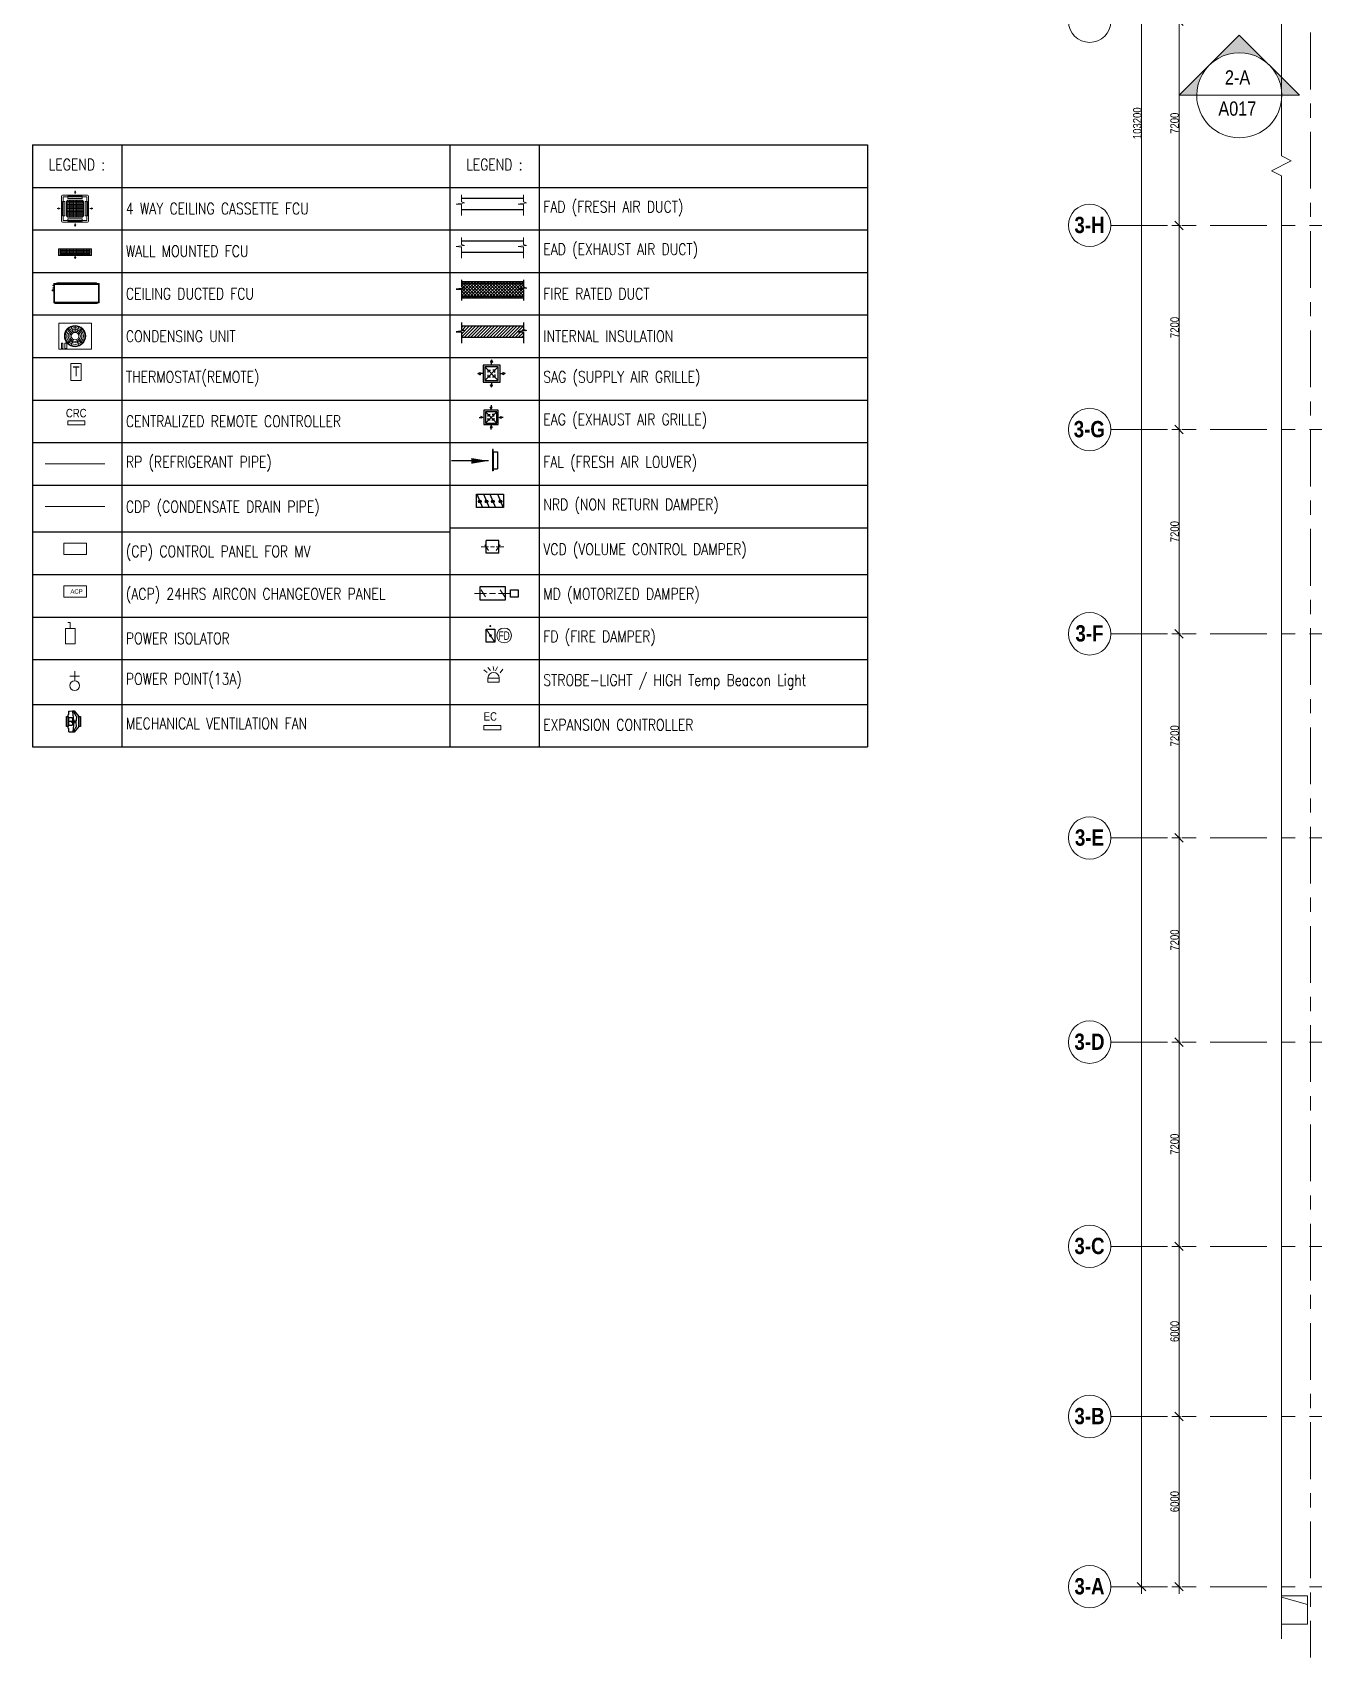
# Model space of a CAD drawing. Header units: millimetres. Extents: x 50620 to 404449, y -131543 to 97.
# Drawn here: x 274861 to 320024, y -121696 to -64398 of the extents above; entities that cross this region are included whole.
import ezdxf
from ezdxf.enums import TextEntityAlignment as Align

# ---------------------------------------------------------------- set-up
doc = ezdxf.new("R2010")
doc.units = ezdxf.units.MM
doc.linetypes.add('IDA - Grid Line', pattern=[3500, 2000, -500, 500, -500])
doc.layers.get('Defpoints').update_dxf_attribs({"color": 130})
for name, color, linetype, lineweight in [('A-_ANOT----_D', 8, 'Continuous', 9), ('A-_ANOTSYBL_E', 7, 'Continuous', 9), ('A-_DETA----_E-1', 8, 'Continuous', 9), ('A-_DETA----_ED-1', 8, 'Continuous', 9), ('A-_FLOR----_E', 8, 'Continuous', 9), ('AWP_WALL', 3, 'Continuous', 9), ('M-_ACMV TX', 6, 'Continuous', 25), ('M-_ACON----_E-N', 7, 'Continuous', 9), ('M-_ACON-MVEN-_N', 222, 'Continuous', 25), ('M-_ARCHI', 8, 'Continuous', 5), ('M-_FIREDAMP_E-', 10, 'Continuous', 18), ('M-_MEVSFRDT_E-N', 3, 'Continuous', 25), ('M-ACMV TEXT', 7, 'Continuous', 25), ('M-ACMV-FD', 1, 'Continuous', 25), ('M-ACMV_CDP', 190, 'DRAIN_PIPE', 13), ('M-ACMV_CP', 1, 'Continuous', 20), ('M-ACMV_EAD', 4, 'Continuous', 25), ('M-ACMV_FAD', 3, 'Continuous', 25), ('M-ACMV_FCU', 5, 'Continuous', 25), ('M-ACMV_POWR', 8, 'REFRIGERANT', 25), ('M-ACMV_PW', 8, 'REFRIGERANT', 25), ('M-ACMV_REFP', 134, '500-1-RP', 25), ('M-ACMV_SAG', 5, 'Continuous', 25), ('S-_ANOTGRID_E', 8, 'Continuous', 5)]:
    doc.layers.add(name, color=color, linetype=linetype, lineweight=lineweight)
doc.layers.add('M_NRD', color=7, linetype='Continuous')
doc.layers.add('S-_ANOTGRID_E-1', color=9, linetype='IDA - Grid Line', lineweight=5, true_color=0x808080)
doc.styles.add('Arial', font='arial.ttf', dxfattribs={"width": 0.8, "height": 300})
doc.styles.add('Arial Narrow_2', font='ARIALN.TTF', dxfattribs={"height": 90})
doc.styles.add('Arial Narrow_B', font='ARIALNB.TTF', dxfattribs={"height": 150})
doc.styles.add('Arial_5', font='arial.ttf', dxfattribs={"width": 0.8, "height": 180})
doc.styles.add('SIMPLEX', font='simplex.shx', dxfattribs={"width": 0.8})
doc.styles.get("Standard").update_dxf_attribs({"font": 'arial.ttf'})
doc.linetypes.add('500-1-RP', pattern='A,0.75,-0.5,0.75,-0.5,0.75,-0.5,0.75,-1.7,["RP",Standard,S=1,R=0,X=-1,Y=-0.5],-1.7', length=7.9)
doc.linetypes.add('DRAIN_PIPE', pattern='A,0.5,-0.2,["D",Standard,S=0.1,R=0,X=-0.1,Y=-0.05],-0.25', length=0.95)
doc.linetypes.add('REFRIGERANT', pattern='A,15,-5.08,["R",Standard,S=2.54,R=0,X=-2.54,Y=-1.27],-5.08', length=25.16)
doc.dimstyles.new('IDA_-_Arial_-_2_5mm_-_Black_-_Diagonal', dxfattribs={"dimscale": 304.8, "dimtxt": 300, "dimasz": 1, "dimexe": 0.82021, "dimexo": 0.410105, "dimgap": 0, "dimtad": 1, "dimdec": 0, "dimzin": 0, "dimdsep": 46, "dimtxsty": 'Arial', "dimblk1": 'OBLIQUE', "dimblk2": 'OBLIQUE', "dimsah": 1, "dimcen": 0.09, "dimdle": 0.82021, "dimadec": 6, "dimazin": 0, "dimtfac": 1, "dimtdec": 0, "dimtmove": 0, "dimatfit": 2, "dimfxl": 1, "dimtvp": 1, "dimtolj": 1, "dimtzin": 0, "dimarcsym": 2})
doc.dimstyles.get("Standard").update_dxf_attribs({"dimtxt": 200, "dimasz": 150, "dimexe": 0.18, "dimexo": 0.0625, "dimgap": 10, "dimtad": 1, "dimtih": 1, "dimtoh": 1, "dimdec": 0, "dimzin": 0, "dimdsep": 46, "dimtxsty": 'Standard', "dimcen": 0.09, "dimclrd": 256, "dimclre": 256, "dimclrt": 256, "dimadec": 0, "dimazin": 0, "dimtfac": 1, "dimtdec": 0, "dimtofl": 0, "dimtmove": 0, "dimatfit": 3, "dimfxl": 1, "dimtolj": 1, "dimtzin": 0, "dimarcsym": 1})

# ---------------------------------------------------------------- blocks, each defined once
blk = doc.blocks.new('M_Break Line - M_Break Line-5932153-BLK 2 2ND STOREY PLAN')
at = {"layer": 'A-_DETA----_ED-1'}
for p, q in [((-51935, 0), (-350, 0)), ((-350, 0), (-175, 350)), ((-175, 350), (175, -350)), ((175, -350), (350, 0)), ((350, 0), (64224, 0))]:
    blk.add_line(p, q, dxfattribs=at)
blk = doc.blocks.new('Grid - 3_0mm Dia-3628821-BLK 2 2ND STOREY PLAN')
at = {"layer": 'S-_ANOTGRID_E'}
blk.add_circle((0, 0), 3, dxfattribs=at)
blk = doc.blocks.new('_Oblique')
at = {"color": 0, "linetype": 'ByBlock', "lineweight": -2}
blk.add_line((-0.5, -0.5), (0.5, 0.5), dxfattribs=at)
blk = doc.blocks.new('*D455')
at = {"layer": 'A-_ANOT----_D', "color": 0, "lineweight": -2, "transparency": 16777216}
for p, q in [((-69654, -36000), (-69955, -36000)), ((-69705, -35750), (-69705, -43450)), ((-69654, -43200), (-69955, -43200))]:
    blk.add_line(p, q, dxfattribs=at)
at = {"layer": 'Defpoints', "color": 0, "transparency": 16777216}
for p in [(-69529, -36000), (-69705, -43200), (-69529, -43200)]:
    blk.add_point(p, dxfattribs=at)
at = {"layer": 'A-_ANOT----_D', "color": 0, "lineweight": -2, "transparency": 16777216, "xscale": 304.8, "yscale": 304.8, "zscale": 304.8}
for p, rotation in [((-69705, -36000), 90.00001134780761), ((-69705, -43200), 270.0000113478076)]:
    blk.add_blockref('_Oblique', p, dxfattribs=dict(at, rotation=rotation))
at = {"layer": 'A-_ANOT----_D', "color": 0, "lineweight": 5, "transparency": 16777216, "insert": (-69859, -39600), "char_height": 300, "width": 1900.66, "attachment_point": 5, "rotation": 90.00001, "style": 'Arial'}
blk.add_mtext('\\A1;7200', dxfattribs=at)
blk = doc.blocks.new('*D456')
at = {"layer": 'A-_ANOT----_D', "color": 0, "lineweight": -2, "transparency": 16777216}
for p, q in [((-69705, -42950), (-69705, -50650)), ((-69654, -43200), (-69955, -43200)), ((-69654, -50400), (-69955, -50400))]:
    blk.add_line(p, q, dxfattribs=at)
at = {"layer": 'Defpoints', "color": 0, "transparency": 16777216}
for p in [(-69529, -43200), (-69705, -50400), (-69529, -50400)]:
    blk.add_point(p, dxfattribs=at)
at = {"layer": 'A-_ANOT----_D', "color": 0, "lineweight": -2, "transparency": 16777216, "xscale": 304.8, "yscale": 304.8, "zscale": 304.8}
for p, rotation in [((-69705, -43200), 90.00001134780761), ((-69705, -50400), 270.0000113478076)]:
    blk.add_blockref('_Oblique', p, dxfattribs=dict(at, rotation=rotation))
at = {"layer": 'A-_ANOT----_D', "color": 0, "lineweight": 5, "transparency": 16777216, "insert": (-69859, -46800), "char_height": 300, "width": 1900.66, "attachment_point": 5, "rotation": 90.00001, "style": 'Arial'}
blk.add_mtext('\\A1;7200', dxfattribs=at)
blk = doc.blocks.new('*D457')
at = {"layer": 'A-_ANOT----_D', "color": 0, "lineweight": -2, "transparency": 16777216}
for p, q in [((-69654, -50400), (-69955, -50400)), ((-69705, -50150), (-69705, -57850)), ((-69654, -57600), (-69955, -57600))]:
    blk.add_line(p, q, dxfattribs=at)
at = {"layer": 'Defpoints', "color": 0, "transparency": 16777216}
for p in [(-69529, -50400), (-69705, -57600), (-69529, -57600)]:
    blk.add_point(p, dxfattribs=at)
at = {"layer": 'A-_ANOT----_D', "color": 0, "lineweight": -2, "transparency": 16777216, "xscale": 304.8, "yscale": 304.8, "zscale": 304.8}
for p, rotation in [((-69705, -50400), 90.00001134780761), ((-69705, -57600), 270.0000113478076)]:
    blk.add_blockref('_Oblique', p, dxfattribs=dict(at, rotation=rotation))
at = {"layer": 'A-_ANOT----_D', "color": 0, "lineweight": 5, "transparency": 16777216, "insert": (-69859, -54000), "char_height": 300, "width": 1900.66, "attachment_point": 5, "rotation": 90.00001, "style": 'Arial'}
blk.add_mtext('\\A1;7200', dxfattribs=at)
blk = doc.blocks.new('*D458')
at = {"layer": 'A-_ANOT----_D', "color": 0, "lineweight": -2, "transparency": 16777216}
for p, q in [((-69654, -57600), (-69955, -57600)), ((-69705, -57350), (-69705, -65050)), ((-69654, -64800), (-69955, -64800))]:
    blk.add_line(p, q, dxfattribs=at)
at = {"layer": 'Defpoints', "color": 0, "transparency": 16777216}
for p in [(-69529, -57600), (-69705, -64800), (-69529, -64800)]:
    blk.add_point(p, dxfattribs=at)
at = {"layer": 'A-_ANOT----_D', "color": 0, "lineweight": -2, "transparency": 16777216, "xscale": 304.8, "yscale": 304.8, "zscale": 304.8}
for p, rotation in [((-69705, -57600), 90.00001134780761), ((-69705, -64800), 270.0000113478076)]:
    blk.add_blockref('_Oblique', p, dxfattribs=dict(at, rotation=rotation))
at = {"layer": 'A-_ANOT----_D', "color": 0, "lineweight": 5, "transparency": 16777216, "insert": (-69859, -61200), "char_height": 300, "width": 1900.66, "attachment_point": 5, "rotation": 90.00001, "style": 'Arial'}
blk.add_mtext('\\A1;7200', dxfattribs=at)
blk = doc.blocks.new('*D459')
at = {"layer": 'A-_ANOT----_D', "color": 0, "lineweight": -2, "transparency": 16777216}
for p, q in [((-69705, -64550), (-69705, -72250)), ((-69654, -64800), (-69955, -64800)), ((-69654, -72000), (-69955, -72000))]:
    blk.add_line(p, q, dxfattribs=at)
at = {"layer": 'Defpoints', "color": 0, "transparency": 16777216}
for p in [(-69529, -64800), (-69705, -72000), (-69529, -72000)]:
    blk.add_point(p, dxfattribs=at)
at = {"layer": 'A-_ANOT----_D', "color": 0, "lineweight": -2, "transparency": 16777216, "xscale": 304.8, "yscale": 304.8, "zscale": 304.8}
for p, rotation in [((-69705, -64800), 90.00001134780761), ((-69705, -72000), 270.0000113478076)]:
    blk.add_blockref('_Oblique', p, dxfattribs=dict(at, rotation=rotation))
at = {"layer": 'A-_ANOT----_D', "color": 0, "lineweight": 5, "transparency": 16777216, "insert": (-69859, -68400), "char_height": 300, "width": 1900.66, "attachment_point": 5, "rotation": 90.00001, "style": 'Arial'}
blk.add_mtext('\\A1;7200', dxfattribs=at)
blk = doc.blocks.new('*D460')
at = {"layer": 'A-_ANOT----_D', "color": 0, "lineweight": -2, "transparency": 16777216}
for p, q in [((-69654, -72000), (-69955, -72000)), ((-69705, -71750), (-69705, -79450)), ((-69654, -79200), (-69955, -79200))]:
    blk.add_line(p, q, dxfattribs=at)
at = {"layer": 'Defpoints', "color": 0, "transparency": 16777216}
for p in [(-69529, -72000), (-69705, -79200), (-69529, -79200)]:
    blk.add_point(p, dxfattribs=at)
at = {"layer": 'A-_ANOT----_D', "color": 0, "lineweight": -2, "transparency": 16777216, "xscale": 304.8, "yscale": 304.8, "zscale": 304.8}
for p, rotation in [((-69705, -72000), 90.00001134780761), ((-69705, -79200), 270.0000113478076)]:
    blk.add_blockref('_Oblique', p, dxfattribs=dict(at, rotation=rotation))
at = {"layer": 'A-_ANOT----_D', "color": 0, "lineweight": 5, "transparency": 16777216, "insert": (-69859, -75600), "char_height": 300, "width": 1900.66, "attachment_point": 5, "rotation": 90.00001, "style": 'Arial'}
blk.add_mtext('\\A1;7200', dxfattribs=at)
blk = doc.blocks.new('*D461')
at = {"layer": 'A-_ANOT----_D', "color": 0, "lineweight": -2, "transparency": 16777216}
for p, q in [((-69705, -78950), (-69705, -85450)), ((-69654, -79200), (-69955, -79200)), ((-69654, -85200), (-69955, -85200))]:
    blk.add_line(p, q, dxfattribs=at)
at = {"layer": 'Defpoints', "color": 0, "transparency": 16777216}
for p in [(-69529, -79200), (-69705, -85200), (-69529, -85200)]:
    blk.add_point(p, dxfattribs=at)
at = {"layer": 'A-_ANOT----_D', "color": 0, "lineweight": -2, "transparency": 16777216, "xscale": 304.8, "yscale": 304.8, "zscale": 304.8}
for p, rotation in [((-69705, -79200), 90.00001134780761), ((-69705, -85200), 270.0000113478076)]:
    blk.add_blockref('_Oblique', p, dxfattribs=dict(at, rotation=rotation))
at = {"layer": 'A-_ANOT----_D', "color": 0, "lineweight": 5, "transparency": 16777216, "insert": (-69859, -82200), "char_height": 300, "width": 1900.66, "attachment_point": 5, "rotation": 90.00001, "style": 'Arial'}
blk.add_mtext('\\A1;6000', dxfattribs=at)
blk = doc.blocks.new('*D462')
at = {"layer": 'A-_ANOT----_D', "color": 0, "lineweight": -2, "transparency": 16777216}
for p, q in [((-69654, -85200), (-69955, -85200)), ((-69705, -84950), (-69705, -91450)), ((-69654, -91200), (-69955, -91200))]:
    blk.add_line(p, q, dxfattribs=at)
at = {"layer": 'Defpoints', "color": 0, "transparency": 16777216}
for p in [(-69529, -85200), (-69705, -91200), (-69529, -91200)]:
    blk.add_point(p, dxfattribs=at)
at = {"layer": 'A-_ANOT----_D', "color": 0, "lineweight": -2, "transparency": 16777216, "xscale": 304.8, "yscale": 304.8, "zscale": 304.8}
for p, rotation in [((-69705, -85200), 90.00001134780761), ((-69705, -91200), 270.0000113478076)]:
    blk.add_blockref('_Oblique', p, dxfattribs=dict(at, rotation=rotation))
at = {"layer": 'A-_ANOT----_D', "color": 0, "lineweight": 5, "transparency": 16777216, "insert": (-69859, -88200), "char_height": 300, "width": 1900.66, "attachment_point": 5, "rotation": 90.00001, "style": 'Arial'}
blk.add_mtext('\\A1;6000', dxfattribs=at)
blk = doc.blocks.new('*D463')
at = {"layer": 'A-_ANOT----_D', "color": 0, "lineweight": -2, "transparency": 16777216}
for p, q in [((-71022, 12250), (-71022, -91450)), ((-70970, 12000), (-71272, 12000)), ((-70970, -91200), (-71272, -91200))]:
    blk.add_line(p, q, dxfattribs=at)
at = {"layer": 'Defpoints', "color": 0, "transparency": 16777216}
for p in [(-70845, 12000), (-71022, -91200), (-70845, -91200)]:
    blk.add_point(p, dxfattribs=at)
at = {"layer": 'A-_ANOT----_D', "color": 0, "lineweight": -2, "transparency": 16777216, "xscale": 304.8, "yscale": 304.8, "zscale": 304.8}
for p, rotation in [((-71022, 12000), 90.00001134780761), ((-71022, -91200), 270.0000113478076)]:
    blk.add_blockref('_Oblique', p, dxfattribs=dict(at, rotation=rotation))
at = {"layer": 'A-_ANOT----_D', "color": 0, "lineweight": 5, "transparency": 16777216, "insert": (-71175, -39600), "char_height": 300, "width": 2850.99, "attachment_point": 5, "rotation": 90.00001, "style": 'Arial'}
blk.add_mtext('\\A1;103200', dxfattribs=at)
blk = doc.blocks.new('Section - Section Head - Filled - 12 Dia-1346910-BLK 2 2ND STOREY PLAN')
at = {"layer": 'A-_ANOTSYBL_E'}
h = blk.add_hatch(color=256, dxfattribs=at)
edge = h.paths.add_edge_path()
edge.add_line((-12, 0), (-14.5, 0))
edge.add_line((-14.5, 0), (-6, 8.5))
edge.add_line((-6, 8.5), (2.5, 0))
edge.add_line((2.5, 0), (0, 0))
edge.add_arc((-6, 0), 6, 0, 180)
for p, q in [((-6, 8.5), (-14.5, 0)), ((2.5, 0), (-6, 8.5)), ((-14.5, 0), (-12, 0)), ((0, 0), (2.5, 0))]:
    blk.add_line(p, q, dxfattribs=at)
for start, end in [(360, 180), (0, 180), (180, 0)]:
    blk.add_arc((-6, 0), 6, start, end, dxfattribs=at)
blk = doc.blocks.new('Thermostat')
at = {"color": 222, "lineweight": 0}
blk.add_lwpolyline([(817450, 27872), (817750, 27872), (817750, 27372), (817450, 27372)], close=True, dxfattribs=at)
at = {"color": 222, "lineweight": 0, "insert": (817504, 27788), "char_height": 291, "attachment_point": 1, "style": 'Arial Narrow_2'}
blk.add_mtext_dynamic_manual_height_columns('T', width=565.64, gutter_width=1.94, heights=[0], dxfattribs=at)
blk = doc.blocks.new('A$Ca8a76259')
at = {"layer": 'M-ACMV_FCU', "lineweight": 18}
for p, q in [((0, 625), (-25, 575)), ((-25, 575), (25, 575)), ((0, 625), (25, 575)), ((0, 525), (0, 575)), ((-625, 0), (-575, 25)), ((-625, 0), (-575, -25)), ((-575, -25), (-575, 25)), ((-525, 0), (-575, 0)), ((-475, 439), (-475, -439)), ((439, 475), (-439, 475)), ((-298.5, 250), (-250, 298.5)), ((-298.5, 250), (-298.5, -250)), ((298.5, 250), (-298.5, 250)), ((298.5, 200), (-298.5, 200)), ((298.5, 150), (-298.5, 150)), ((298.5, 100), (-298.5, 100)), ((298.5, 50), (-298.5, 50)), ((298.5, 0), (-298.5, 0)), ((-250, 298.5), (250, 298.5)), ((-250, 298.5), (-250, -298.5)), ((-200, 298.5), (-200, -298.5)), ((-150, 298.5), (-150, -298.5)), ((-100, 298.5), (-100, -298.5)), ((-50, 298.5), (-50, -298.5)), ((0, 298.5), (0, -298.5)), ((50, 298.5), (50, -298.5)), ((100, 298.5), (100, -298.5)), ((150, 298.5), (150, -298.5)), ((200, 298.5), (200, -298.5)), ((250, 298.5), (298.5, 250)), ((250, 298.5), (250, -298.5)), ((298.5, 250), (298.5, -250)), ((439, 475), (439, 475)), ((475, 439), (475, 439)), ((475, 439), (475, -439)), ((525, 0), (575, 0)), ((575, 25), (575, -25)), ((625, 0), (575, 25)), ((625, 0), (575, -25)), ((439, -475), (-439, -475)), ((298.5, -50), (-298.5, -50)), ((298.5, -100), (-298.5, -100)), ((298.5, -150), (-298.5, -150)), ((298.5, -200), (-298.5, -200)), ((-250, -298.5), (-298.5, -250)), ((298.5, -250), (-298.5, -250)), ((-250, -298.5), (250, -298.5)), ((0, -525), (0, -575)), ((250, -298.5), (298.5, -250)), ((25, -575), (-25, -575)), ((0, -625), (-25, -575)), ((0, -625), (25, -575))]:
    blk.add_line(p, q, dxfattribs=at)
for points in [[(-356, 250), (-356, -250), (-439, -250), (-439, 250)], [(420, 420), (420, -420), (-420, -420), (-420, 420)], [(-250, 356), (250, 356), (250, 439), (-250, 439)], [(356, 250), (356, -250), (439, -250), (439, 250)], [(-250, -356), (250, -356), (250, -439), (-250, -439)]]:
    blk.add_lwpolyline(points, close=True, dxfattribs=at)
for centre, start, end in [((-439, 439), 90, 180), ((439, 439), 0, 90), ((-439, -439), 180, 270), ((439, -439), 270, 0)]:
    blk.add_arc(centre, 36, start, end, dxfattribs=at)
blk = doc.blocks.new('A$Cf94528ef')
at = {"layer": 'M-ACMV_FCU', "lineweight": 0}
for p, q in [((180, -680), (180, 490)), ((335, 405), (185, 405)), ((335, 355), (185, 355)), ((335, 305), (185, 305)), ((335, 255), (185, 255)), ((335, 205), (185, 205)), ((335, 155), (185, 155)), ((335, 105), (185, 105)), ((335, 55), (185, 55)), ((335, 5), (185, 5)), ((235, 441), (235, -631)), ((285, 441), (285, -631)), ((417, -662), (417, 472)), ((335, -45), (185, -45)), ((335, -95), (185, -95)), ((335, -145), (185, -145)), ((335, -195), (185, -195)), ((335, -245), (185, -245)), ((335, -295), (185, -295)), ((335, -345), (185, -345)), ((335, -395), (185, -395)), ((335, -445), (185, -445)), ((335, -495), (185, -495)), ((335, -545), (185, -545)), ((425, -95), (475, -95)), ((475, -70), (475, -120)), ((525, -95), (475, -70)), ((525, -95), (475, -120)), ((335, -595), (185, -595))]:
    blk.add_line(p, q, dxfattribs=at)
blk.add_lwpolyline([(399, -680), (180, -680), (180, 490), (399, 490)], dxfattribs=at)
for points in [[(335, 441), (335, -631), (185, -631), (185, 441)], [(393, 441), (393, -631), (352, -631), (352, 441)]]:
    blk.add_lwpolyline(points, close=True, dxfattribs=at)
for centre, start, end in [((399, 472), 0, 90), ((399, -662), 270, 0)]:
    blk.add_arc(centre, 18, start, end, dxfattribs=at)
blk = doc.blocks.new('PUCY')
at = {"layer": 'M-_ACON-MVEN-_N', "linetype": 'ByBlock', "lineweight": 0, "ltscale": 100}
for p, q in [((1101653, 56603), (1101653, 55863)), ((1101653, 56603), (1102573, 56603)), ((1102037, 56309), (1101901, 56445)), ((1101998, 56510), (1102072, 56332)), ((1102154, 56332), (1102228, 56510)), ((1102189, 56309), (1102325, 56445)), ((1102573, 56603), (1102573, 55863)), ((1101901, 56021), (1102037, 56157)), ((1101998, 55956), (1102072, 56134)), ((1102113, 55933), (1102113, 56126)), ((1102154, 56134), (1102228, 55956)), ((1102325, 56021), (1102189, 56157)), ((1102390, 56118), (1102212, 56192)), ((1101653, 55863), (1102573, 55863))]:
    blk.add_line(p, q, dxfattribs=at)
at = {"layer": 'M-_ACON-MVEN-_N', "lineweight": 0}
for points in [[(1102348, 56428), (1102348, 56578), (1102398, 56578), (1102398, 56428)], [(1102454, 56428), (1102454, 56578), (1102492, 56578), (1102492, 56428)]]:
    blk.add_lwpolyline(points, close=True, dxfattribs=at)
at = {"layer": 'M-_ACON-MVEN-_N', "linetype": 'ByBlock', "lineweight": 0, "ltscale": 100}
for radius in [300, 279, 236, 193, 193, 150, 107]:
    blk.add_circle((1102113, 56233), radius, dxfattribs=at)
blk = doc.blocks.new('A$Ce886c8c0')
at = {"layer": 'M-ACMV_CP', "lineweight": 0}
blk.add_lwpolyline([(200, -200), (200, 200), (0, 200), (0, -200)], close=True, dxfattribs=at)
blk.add_solid([(0, -200), (200, -200), (200, 200), (0, -200)], dxfattribs=at)
blk = doc.blocks.new('A$C8dc4c4a2')
at = {"layer": 'M-ACMV_CP', "lineweight": 5}
blk.add_lwpolyline([(0, 57), (0, -38), (151, -38), (151, 57)], close=True, dxfattribs=at)
blk.add_lwpolyline([(151, 10), (208, 10), (208, 35)], dxfattribs=at)
blk = doc.blocks.new('SSO')
at = {"layer": 'M-ACMV_PW', "color": 1, "linetype": 'ByBlock', "lineweight": 5}
for points in [[(1064816, 20822), (1064727, 20823)], [(1064816, 20822), (1064727, 20823)], [(1064771, 20778), (1064772, 20867)], [(1064771, 20778), (1064772, 20867)], [(1064771, 20778), (1064772, 20867)], [(1064771, 20778), (1064772, 20867)], [(1064771, 20778), (1064772, 20867)], [(1064771, 20778), (1064772, 20867)]]:
    blk.add_lwpolyline(points, dxfattribs=at)
blk.add_circle((1064770, 20734), 44.6, dxfattribs=at)
blk.add_circle((1064770, 20734), 44.6, dxfattribs=at)
blk = doc.blocks.new('A$C3443c434')
at = {"layer": 'M-ACMV_FAD'}
for p, q in [((-50, 125), (-60, 125)), ((-60, 125), (-60, -125)), ((-50, 100), (-50, 125)), ((-50, 100), (0, 100)), ((-50, 100), (-50, -100)), ((0, 100), (0, -100)), ((-50, -125), (-60, -125)), ((-50, -100), (0, -100)), ((-50, -100), (-50, -125))]:
    blk.add_line(p, q, dxfattribs=at)
blk = doc.blocks.new('A$C49267d6b')
at = {"layer": 'M-_ACON----_E-N', "lineweight": 0}
for p, q in [((0, 127), (0, 76)), ((-25, 76), (13, 102)), ((-25, 25), (13, 0)), ((0, 64), (0, 38)), ((0, -25), (0, 25))]:
    blk.add_line(p, q, dxfattribs=at)
blk = doc.blocks.new('A$C870ae0b4')
at = {"layer": 'M-ACMV_FCU', "lineweight": 0}
for p, q in [((-750, -30), (-750, 0)), ((-750, 0), (750, 0)), ((-525, 0), (525, 0)), ((750, -30), (750, 0)), ((-813, -30), (787, -30)), ((-813, -30), (-813, -703)), ((-813, -55), (762, -55)), ((-788, -55), (-788, -678)), ((762, -678), (762, -55)), ((787, -703), (787, -30)), ((787, -487), (787, -455)), ((787, -455), (842, -455)), ((842, -487), (787, -487)), ((787, -539), (813, -539)), ((787, -559), (787, -539)), ((813, -559), (787, -559)), ((813, -539), (813, -559)), ((842, -455), (842, -487)), ((-813, -678), (787, -678)), ((-813, -703), (787, -703)), ((-725, -732), (-725, -703)), ((-725, -732), (675, -732)), ((675, -703), (675, -732)), ((787, -634), (813, -634)), ((787, -654), (787, -634)), ((813, -654), (787, -654)), ((813, -634), (813, -654))]:
    blk.add_line(p, q, dxfattribs=at)
blk = doc.blocks.new('A$Cf9bb631b')
at = {"layer": 'M-_ACON----_E-N', "lineweight": 0}
for p, q in [((-53, -35), (53, 35)), ((0, 125), (0, -63)), ((0, -109), (0, -203)), ((0, -437), (0, -250)), ((-53, -335), (53, -265))]:
    blk.add_line(p, q, dxfattribs=at)
blk = doc.blocks.new('EAG')
at = {"layer": 'M-ACMV_EAD'}
for p, q in [((-424, 0), (-357, 0)), ((-357, 34), (-357, -34)), ((-290, 0), (-357, 34)), ((-290, 0), (-357, -34)), ((-200, -200), (200, 200)), ((200, -200), (-200, 200)), ((-34, 357), (34, 357)), ((0, 290), (-34, 357)), ((0, 424), (0, 357)), ((0, 290), (34, 357)), ((290, 0), (357, 34)), ((290, 0), (357, -34)), ((357, 34), (357, -34)), ((424, 0), (357, 0)), ((0, -290), (-34, -357)), ((-34, -357), (34, -357)), ((0, -290), (34, -357)), ((0, -424), (0, -357))]:
    blk.add_line(p, q, dxfattribs=at)
for points in [[(-250, -250), (250, -250), (250, 250), (-250, 250)], [(-200, -200), (200, -200), (200, 200), (-200, 200)]]:
    blk.add_lwpolyline(points, close=True, dxfattribs=at)
for points in [[(-98, 34), (-98, 102), (-30, 102)], [(98, 34), (98, 102), (38, 102)], [(-30, -102), (-98, -102), (-98, -34)], [(98, -26), (98, -102), (30, -102)]]:
    blk.add_lwpolyline(points, dxfattribs=at)
blk = doc.blocks.new('K150 XL SILEO')
at = {"layer": 'M-ACMV_EAD'}
blk.add_line((0, -94), (0, -39), dxfattribs=at)
for points in [[(79, 0), (79, -29), (-80, -29), (-80, 0)], [(79, -195), (79, -221), (-80, -221), (-80, -195)], [(8, -94), (8, -149), (-8, -149), (-8, -94)]]:
    blk.add_lwpolyline(points, close=True, dxfattribs=at)
for points in [[(107, -32), (111, -36, 0.198912), (118, -39), (154, -39, -0.391987), (164, -48), (168, -99, -0.019122), (168, -100), (168, -120, -0.140489), (166, -125), (79, -195), (-80, -195), (-166, -125, -0.140489), (-168, -120), (-168, -100, -0.019122), (-168, -99), (-164, -48, -0.391987), (-154, -39), (-118, -39, 0.198912), (-111, -36), (-107, -32, -0.198912), (-100, -29), (100, -29, -0.198912)], [(-156, -103, 0.761347), (-159, -112), (-88, -151, -0.271829), (-85, -155), (-85, -156, 0.446494), (-81, -161), (-12, -153, 0.382654), (-8, -149), (-8, -123, 0.382336), (-12, -119)], [(63, -39), (63, -77, -0.414214), (46, -94), (-46, -94, -0.414214), (-63, -77), (-63, -39)], [(156, -103, -0.761347), (159, -112), (88, -151, 0.271829), (85, -155), (85, -156, -0.446494), (81, -161), (12, -153, -0.382654), (8, -149), (8, -123, -0.382336), (12, -119)]]:
    blk.add_lwpolyline(points, format="xyb", close=True, dxfattribs=at)
blk.add_lwpolyline([(-8, -73), (0, -94), (8, -73)], dxfattribs=at)
blk = doc.blocks.new('NRD')
at = {"layer": 'M_NRD', "linetype": 'ByBlock'}
h = blk.add_hatch(color=3, dxfattribs=at)
h.dxf.hatch_style = 1
edge = h.paths.add_edge_path()
edge.add_arc((41, -16.6), 7.5, 0, 360)
h = blk.add_hatch(color=3, dxfattribs=at)
h.dxf.hatch_style = 1
edge = h.paths.add_edge_path()
edge.add_arc((41, -59.7), 7.5, 0, 360)
h = blk.add_hatch(color=3, dxfattribs=at)
h.dxf.hatch_style = 1
edge = h.paths.add_edge_path()
edge.add_arc((41, -94.2), 7.5, 0, 360)
h = blk.add_hatch(color=3, dxfattribs=at)
h.dxf.hatch_style = 1
edge = h.paths.add_edge_path()
edge.add_arc((41, -132.3), 7.5, 0, 360)
at = {"color": 3}
blk.add_lwpolyline([(0, -150), (0, 0)], dxfattribs=at)
at = {"layer": 'M_NRD', "color": 3, "linetype": 'ByBlock'}
for p, q in [((0, -34.1), (75, -2.3)), ((0, -77.1), (75, -45.3)), ((0, -111.6), (75, -79.9)), ((0, -149.7), (75, -118))]:
    blk.add_line(p, q, dxfattribs=at)
blk.add_lwpolyline([(75, -150), (0, -150), (0, 0), (75, 0)], close=True, dxfattribs=at)
for centre in [(41, -16.6), (41, -59.7), (41, -94.2), (41, -132.3)]:
    blk.add_circle(centre, 7.5, dxfattribs=at)
blk = doc.blocks.new('A$C570fae06')
at = {"layer": 'M-ACMV_SAG', "color": 5}
for p, q in [((-480, 0), (-400, 40)), ((-480, 0), (-400, -40)), ((-400, -40), (-400, 40)), ((-319, 0), (-400, 0)), ((0, 480), (-40, 400)), ((-40, 400), (40, 400)), ((0, 480), (40, 400)), ((0, 319), (0, 400)), ((319, 0), (400, 0)), ((400, -40), (400, 40)), ((480, 0), (400, 40)), ((480, 0), (400, -40)), ((-40, -400), (40, -400)), ((0, -480), (-40, -400)), ((0, -319), (0, -400)), ((0, -480), (40, -400))]:
    blk.add_line(p, q, dxfattribs=at)
at = {"layer": 'M-ACMV_SAG', "color": 5, "ltscale": 25}
for p, q in [((-240, 240), (240, -240)), ((240, 240), (-240, -240))]:
    blk.add_line(p, q, dxfattribs=at)
at = {"layer": 'M-ACMV_SAG', "color": 5}
for points in [[(-300, 300), (300, 300), (300, -300), (-300, -300)], [(-240, 240), (240, 240), (240, -240), (-240, -240)]]:
    blk.add_lwpolyline(points, close=True, dxfattribs=at)
for points in [[(-36, 123), (-118, 123), (-118, 41)], [(118, 31), (118, 123), (36, 123)], [(-118, -41), (-118, -123), (-36, -123)], [(118, -41), (118, -123), (46, -123)]]:
    blk.add_lwpolyline(points, dxfattribs=at)
blk = doc.blocks.new('strobe light')
at = {"layer": 'M-_FIREDAMP_E-', "color": 1}
for p, q in [((336061, 39572), (336100, 39621)), ((336087, 39448), (336143, 39418)), ((336090, 39520), (336133, 39562)), ((336093, 39474), (336149, 39484)), ((336057, 39382), (336113, 39343))]:
    blk.add_line(p, q, dxfattribs=at)
blk.add_lwpolyline([(335920, 39395), (335920, 39559), (335982, 39559), (335982, 39395)], close=True, dxfattribs=at)
blk.add_arc((335982, 39477), 81.8, 270, 90, dxfattribs=at)
blk = doc.blocks.new('ARCHI 2ND_2024 09 11')
at = {"layer": 'A-_ANOTSYBL_E', "color": 8, "lineweight": 5}
blk.add_line((-69079.2, -38615), (-66079.2, -38615), dxfattribs=at)
at = {"layer": 'A-_DETA----_E-1', "color": 8, "lineweight": 5}
blk.add_line((-66095, -91568.3), (-65175, -91825), dxfattribs=at)
at = {"layer": 'A-_FLOR----_E', "color": 8, "lineweight": 5}
for p, q in [((-65175, -91525), (-66095, -91525)), ((-65175, -92525), (-65175, -91525)), ((-65175, -92525), (-66095, -92525)), ((-66095, -92525), (-65175, -92525))]:
    blk.add_line(p, q, dxfattribs=at)
at = {"layer": 'S-_ANOTGRID_E-1', "color": 8, "lineweight": 5}
for p, q in [((-65075, 26594.8), (-65075, -93697.5)), ((-72105.2, -43200), (-40813.8, -43200)), ((-72105.2, -50400), (-40813.8, -50400)), ((-72105.2, -57600), (-40813.8, -57600)), ((-72105.2, -64800), (-40813.8, -64800)), ((-72105.2, -72000), (-40813.8, -72000)), ((-72105.2, -79200), (-40813.8, -79200)), ((-72105.2, -85200), (-40813.8, -85200)), ((-72105.2, -91200), (-40813.8, -91200))]:
    blk.add_line(p, q, dxfattribs=at)
at = {"layer": 'A-_ANOTSYBL_E', "color": 8, "lineweight": 5, "xscale": 249.9999999999999, "yscale": 249.9999999999999, "zscale": 249.9999999999999}
blk.add_blockref('Section - Section Head - Filled - 12 Dia-1346910-BLK 2 2ND STOREY PLAN', (-66079.2, -38615), dxfattribs=at)
at = {"layer": 'A-_DETA----_ED-1', "color": 8, "lineweight": 5, "rotation": 90.0000000000585}
blk.add_blockref('M_Break Line - M_Break Line-5932153-BLK 2 2ND STOREY PLAN', (-66095, -41100), dxfattribs=at)
at = {"layer": 'S-_ANOTGRID_E', "color": 8, "lineweight": 5, "xscale": 249.9999999999999, "yscale": 249.9999999999999, "zscale": 249.9999999999999, "rotation": 270.0000000000575}
for p in [(-72855.2, -36000), (-72855.2, -43200), (-72855.2, -50400), (-72855.2, -57600), (-72855.2, -64800), (-72855.2, -72000), (-72855.2, -79200), (-72855.2, -85200), (-72855.2, -91200)]:
    blk.add_blockref('Grid - 3_0mm Dia-3628821-BLK 2 2ND STOREY PLAN', p, dxfattribs=at)
at = {"layer": 'A-_ANOTSYBL_E', "color": 8, "lineweight": 5, "char_height": 500, "attachment_point": 1, "style": 'Arial Narrow_2'}
for s, insert, width in [('2-A', (-68086.3, -37733.9), 1122.362), ('A017', (-68317.5, -38833), 1683.544)]:
    blk.add_mtext(s, dxfattribs=dict(at, insert=insert, width=width))
at = {"layer": 'S-_ANOTGRID_E', "color": 8, "lineweight": 5, "char_height": 575, "attachment_point": 1, "style": 'Arial Narrow_B'}
for s, insert, width in [('3-H', (-73391.7, -42897.6), 1262.658), ('3-G', (-73415.4, -50097.6), 1322.784), ('3-F', (-73357.9, -57297.6), 1182.489), ('3-E', (-73374.2, -64497.6), 1222.573), ('3-D', (-73391.7, -71697.6), 1262.658), ('3-C', (-73391.7, -78897.6), 1262.658), ('3-B', (-73391.7, -84897.6), 1262.658), ('3-A', (-73391.7, -90897.6), 1262.658)]:
    blk.add_mtext(s, dxfattribs=dict(at, insert=insert, width=width))
at = {"layer": 'A-_ANOT----_D', "color": 8, "lineweight": 5}
for base, p1, p2, override, picture, middle in [((-71022.1, -91200), (-70845.3, 12000), (-70845.3, -91200), {"dimpost": '<>', "dimfxl": 103200}, '*D463', (-71175.4, -39600)), ((-69705.4, -43200), (-69528.6, -36000), (-69528.6, -43200), {"dimpost": '<>', "dimfxl": 7200}, '*D455', (-69858.6, -39600)), ((-69705.4, -50400), (-69528.6, -43200), (-69528.6, -50400), {"dimpost": '<>', "dimfxl": 7200}, '*D456', (-69858.6, -46800)), ((-69705.4, -57600), (-69528.6, -50400), (-69528.6, -57600), {"dimpost": '<>', "dimfxl": 7200}, '*D457', (-69858.6, -54000)), ((-69705.4, -64800), (-69528.6, -57600), (-69528.6, -64800), {"dimpost": '<>', "dimfxl": 7200}, '*D458', (-69858.6, -61200)), ((-69705.4, -72000), (-69528.6, -64800), (-69528.6, -72000), {"dimpost": '<>', "dimfxl": 7200}, '*D459', (-69858.6, -68400)), ((-69705.4, -79200), (-69528.6, -72000), (-69528.6, -79200), {"dimpost": '<>', "dimfxl": 7200}, '*D460', (-69858.6, -75600)), ((-69705.4, -85200), (-69528.6, -79200), (-69528.6, -85200), {"dimpost": '<>', "dimfxl": 6000}, '*D461', (-69858.6, -82200)), ((-69705.4, -91200), (-69528.6, -85200), (-69528.6, -91200), {"dimpost": '<>', "dimfxl": 6000}, '*D462', (-69858.6, -88200))]:
    dim = blk.add_linear_dim(base=base, p1=p1, p2=p2, angle=90, dimstyle='IDA_-_Arial_-_2_5mm_-_Black_-_Diagonal', override=override, dxfattribs=at)
    dim.commit()
    dim.dimension.update_dxf_attribs({"geometry": picture, "text_midpoint": middle})
blk = doc.blocks.new('A$Cde40324a')
at = {"layer": 'M-ACMV_FAD'}
blk.add_blockref('A$C3443c434', (0, 0), dxfattribs=at)
at = {"layer": 'AWP_WALL'}
blk.add_leader([(-107, -7), (-540, -7)], dimstyle='Standard', override={"dimasz": 200, "dimfxl": 200, "dimarcsym": 2}, dxfattribs=at)

msp = doc.modelspace()

# ---------------------------------------------------------------- hatches: boundary and pattern name
at = {"layer": 'M-ACMV-FD', "lineweight": 5, "extrusion": (1.71143e-09, -2.02742e-11, 1)}
h = msp.add_hatch(color=256, dxfattribs=at)
h.dxf.hatch_style = 1
h.paths.add_polyline_path([(290999, -85365, 1), (290999, -85290, 1)])
at = {"layer": 'M-ACMV_FAD', "lineweight": 5}
h = msp.add_hatch(dxfattribs=at)
h.set_pattern_fill('ANSI37', color=256, scale=25)
h.set_pattern_definition([(45, (338505.86, -3718.516), (-56.1266, 56.1266), []), (135, (338505.86, -3718.516), (-56.1266, -56.1266), [])])
h.paths.add_polyline_path([(289981, -73191), (289981, -73368), (290089, -73408), (289797, -73448), (289981, -73464), (289981, -73766), (292173, -73766), (292173, -73464), (291989, -73448), (292281, -73408), (292173, -73368), (292173, -73191)])
h = msp.add_hatch(dxfattribs=at)
h.set_pattern_fill('ANSI31', color=256, scale=25)
h.set_pattern_definition([(45, (338505.86, -3718.516), (-56.1266, 56.1266), [])])
h.paths.add_polyline_path([(292173, -74756), (289981, -74756), (289981, -74868), (290089, -74908), (289797, -74948), (289981, -74964), (289981, -75156), (292173, -75156), (292173, -74964), (291989, -74948), (292281, -74908), (292173, -74868)])

# ---------------------------------------------------------------- linework, layer by layer
at = {"layer": 'M-_ACMV TX'}
msp.add_lwpolyline([(291714, -84044), (291987, -84044), (291987, -84304), (291714, -84304)], close=True, dxfattribs=at)
at = {"layer": 'M-_MEVSFRDT_E-N', "lineweight": 0}
for points in [[(289981, -70124), (289981, -70368), (290089, -70408), (289797, -70448), (289981, -70464), (289981, -70852)], [(292173, -70124), (292173, -70368), (292281, -70408), (291989, -70448), (292173, -70464), (292173, -70852)]]:
    msp.add_lwpolyline(points, dxfattribs=at)
at = {"layer": 'M-ACMV TEXT'}
for p, q in [((274861, -68358), (304294, -68358)), ((274861, -68358), (274861, -89587)), ((278005, -68358), (278005, -89587)), ((289577, -68358), (289577, -89587)), ((292721, -68358), (292721, -89587)), ((304294, -68358), (304294, -89587)), ((274861, -69858), (289577, -69858)), ((289577, -69858), (304294, -69858)), ((274861, -71358), (289577, -71358)), ((289577, -71358), (304294, -71358)), ((274861, -72858), (289577, -72858)), ((289577, -72858), (304294, -72858)), ((274861, -74358), (289577, -74358)), ((289577, -74358), (304294, -74358)), ((274861, -75858), (289577, -75858)), ((289577, -75858), (304294, -75858)), ((274861, -77358), (289577, -77358)), ((289577, -77358), (304294, -77358)), ((274861, -78858), (289577, -78858)), ((289577, -78858), (304294, -78858)), ((274861, -80358), (289577, -80358)), ((289577, -80358), (304294, -80358)), ((289577, -81858), (304294, -81858)), ((274861, -82010), (289577, -82010)), ((274861, -83510), (289577, -83510)), ((289577, -83510), (304294, -83510)), ((274861, -85010), (289577, -85010)), ((289577, -85010), (304294, -85010)), ((274861, -86510), (289577, -86510)), ((289577, -86510), (304294, -86510)), ((274861, -88087), (289577, -88087)), ((289577, -88087), (304294, -88087)), ((274861, -89587), (289577, -89587)), ((289577, -89587), (304294, -89587))]:
    msp.add_line(p, q, dxfattribs=at)
at = {"layer": 'M-ACMV-FD', "lineweight": 5}
msp.add_line((290856, -85440), (291156, -85890), dxfattribs=at)
at = {"layer": 'M-ACMV-FD'}
msp.add_lwpolyline([(290856, -85440), (291156, -85440), (291156, -85890), (290856, -85890)], close=True, dxfattribs=at)
at = {"layer": 'M-ACMV-FD', "lineweight": 5}
msp.add_circle((291006, -85665), 37.5, dxfattribs=at)
at = {"layer": 'M-ACMV-FD', "color": 1, "lineweight": 5}
msp.add_circle((291490, -85659), 261, dxfattribs=at)
at = {"layer": 'M-ACMV_CDP', "lineweight": 0, "ltscale": 5}
msp.add_line((275308, -81108), (277414, -81108), dxfattribs=at)
at = {"layer": 'M-ACMV_CP', "lineweight": 5}
msp.add_lwpolyline([(276101, -78086), (276701, -78086), (276701, -78236), (276101, -78236), (276101, -78086)], dxfattribs=at)
at = {"layer": 'M-ACMV_CP', "lineweight": 5, "extrusion": (-0.000419962, -1.08541e-05, 1), "elevation": -121}
msp.add_lwpolyline([(290773, -88831), (291373, -88831), (291373, -88981), (290773, -88981), (290773, -88831)], dxfattribs=at)
at = {"layer": 'M-ACMV_EAD'}
for p, q in [((292173, -71756), (289981, -71756)), ((292173, -72156), (289981, -72156))]:
    msp.add_line(p, q, dxfattribs=at)
at = {"layer": 'M-ACMV_EAD', "lineweight": 5}
for points in [[(289981, -71624), (289981, -71868), (290089, -71908), (289797, -71948), (289981, -71964), (289981, -72352)], [(292173, -71624), (292173, -71868), (292281, -71908), (291989, -71948), (292173, -71964), (292173, -72352)]]:
    msp.add_lwpolyline(points, dxfattribs=at)
at = {"layer": 'M-ACMV_FAD'}
for p, q in [((292173, -70256), (289981, -70256)), ((292173, -70656), (289981, -70656)), ((292173, -73191), (289981, -73191)), ((292173, -73251), (289981, -73251)), ((292173, -73706), (289981, -73706)), ((292173, -73766), (289981, -73766)), ((292173, -74756), (289981, -74756)), ((292173, -75156), (289981, -75156)), ((290852, -82757), (290852, -82307)), ((291302, -82307), (290852, -82307)), ((291302, -82757), (291302, -82307)), ((291302, -82757), (290852, -82757)), ((290636, -83949), (290636, -84399)), ((291536, -83949), (290636, -83949)), ((291536, -84399), (291536, -83949)), ((290636, -84399), (291536, -84399))]:
    msp.add_line(p, q, dxfattribs=at)
for points in [[(289981, -73124), (289981, -73368), (290089, -73408), (289797, -73448), (289981, -73464), (289981, -73852)], [(292173, -73124), (292173, -73368), (292281, -73408), (291989, -73448), (292173, -73464), (292173, -73852)], [(289981, -74624), (289981, -74868), (290089, -74908), (289797, -74948), (289981, -74964), (289981, -75352)], [(292173, -74624), (292173, -74868), (292281, -74908), (291989, -74948), (292173, -74964), (292173, -75352)]]:
    msp.add_lwpolyline(points, dxfattribs=at)
at = {"layer": 'M-ACMV_REFP', "lineweight": 0, "ltscale": 0.5}
msp.add_line((275308, -79608), (277414, -79608), dxfattribs=at)

# ---------------------------------------------------------------- block references
for name, p, xscale, yscale, zscale, rotation in [('PUCY', (1654002, -4813), 1.25, 1.25, 1.25, 180), ('A$Cf9bb631b', (291433, -84174), 2.25, 2.25, 2.25, 270)]:
    msp.add_blockref(name, p, dxfattribs=dict(xscale=xscale, yscale=yscale, zscale=zscale, rotation=rotation))
at = {"xscale": 1.2, "yscale": 1.2, "zscale": 1.2}
msp.add_blockref('Thermostat', (-704729, -109520), dxfattribs=at)
at = {"layer": 'M-_ACMV TX', "xscale": -5.314776495263764, "yscale": 5.314776495263764, "zscale": 5.314776495263764, "rotation": 270}
msp.add_blockref('A$C49267d6b', (290807, -82532), dxfattribs=at)
at = {"layer": 'M-_ARCHI', "lineweight": 5, "extrusion": (0.000419962, 1.0854e-05, 1), "rotation": 359.9999887056363}
msp.add_blockref('ARCHI 2ND_2024 09 11', (384987, -27998, 422), dxfattribs=at)
at = {"layer": 'M-_FIREDAMP_E-', "xscale": 2.426844201161132, "yscale": 2.426844201161132, "zscale": 2.426844201161132, "rotation": 90}
msp.add_blockref('strobe light', (386922, -902536), dxfattribs=at)
at = {"layer": 'M-ACMV_CP', "xscale": 2, "yscale": 2, "zscale": 2, "rotation": 90}
for p in [(276361, -82808), (276361, -84308)]:
    msp.add_blockref('A$Ce886c8c0', p, dxfattribs=at)
at = {"layer": 'M-ACMV_EAD', "lineweight": 5}
msp.add_blockref('EAG', (291027, -77968), dxfattribs=at)
at = {"layer": 'M-ACMV_FAD', "xscale": 3, "yscale": 3, "zscale": 3}
msp.add_blockref('A$Cde40324a', (291257, -79482), dxfattribs=at)
at = {"layer": 'M-ACMV_FCU', "lineweight": 15}
msp.add_blockref('A$Ca8a76259', (276361, -70608), dxfattribs=at)
at = {"layer": 'M-ACMV_FCU', "lineweight": 18, "rotation": 270}
msp.add_blockref('A$Cf94528ef', (276456, -71848), dxfattribs=at)
at = {"layer": 'M-ACMV_POWR', "color": 1, "linetype": 'ByBlock', "lineweight": 5, "xscale": 3.653023322063202, "yscale": 3.653023322063202, "zscale": 3.653023322063202, "rotation": 90}
msp.add_blockref('A$C8dc4c4a2', (276229, -85959), dxfattribs=at)
at = {"layer": 'M-ACMV_POWR', "color": 1, "linetype": 'ByBlock', "lineweight": 30, "xscale": 3.825, "yscale": 3.825, "zscale": 3.825}
msp.add_blockref('SSO', (-3796399, -166736), dxfattribs=at)
at = {"layer": 'M-ACMV_REFP', "lineweight": 5, "rotation": 180}
msp.add_blockref('A$C870ae0b4', (276395, -73956), dxfattribs=at)
at = {"layer": 'M-ACMV_SAG', "xscale": -1, "rotation": 180}
msp.add_blockref('A$C570fae06', (291044, -76425), dxfattribs=at)
at = {"layer": 'M_NRD', "linetype": 'ByBlock'}
for name, p, xscale, yscale, zscale, rotation in [('NRD', (291464, -80677), 6.293338824375546, 6.293338824375546, 6.293338824375546, 270), ('K150 XL SILEO', (276054, -88694), 2.250102133166842, 2.250102133166842, 2.250102133166842, 90)]:
    msp.add_blockref(name, p, dxfattribs=dict(at, xscale=xscale, yscale=yscale, zscale=zscale, rotation=rotation))

# ---------------------------------------------------------------- texts
at = {"layer": 'M-ACMV TEXT', "char_height": 400, "attachment_point": 4, "style": 'SIMPLEX'}
for s, insert, width in [('LEGEND :', (275434, -69057), 14416.32), ('LEGEND :', (290150, -69057), 14416.32), ('4 WAY CEILING CASSETTE FCU', (278155, -70608), 11272.08), ('{\\W0.8;FAD (FRESH AIR DUCT)}', (292871, -70608), 11272.08), ('{\\W0.8;WALL MOUNTED FCU}', (278155, -72108), 11272.08), ('{\\W0.8;EAD (EXHAUST AIR DUCT)}', (292871, -72108), 11272.08), ('CEILING DUCTED FCU', (278155, -73608), 11272.08), ('{\\W0.8;FIRE RATED DUCT}', (292871, -73608), 11272.08), ('{\\W0.8;CONDENSING UNIT}', (278155, -75108), 11272.08), ('{\\W0.8;INTERNAL INSULATION}', (292871, -75108), 11272.08), ('\\A1;{\\W0.8;THERMOSTAT(REMOTE)}', (278155, -76608), 11272.08), ('{\\W0.8;SAG (SUPPLY AIR GRILLE)}', (292871, -76608), 11272.08), ('{\\W0.8;CENTRALIZED REMOTE CONTROLLER}', (278155, -78108), 11272.08), ('{\\W0.8;EAG (EXHAUST AIR GRILLE)}', (292871, -78108), 11272.08), ('{\\W0.8;RP (REFRIGERANT PIPE)}', (278155, -79608), 11272.08), ('{\\W0.8;FAL (FRESH AIR LOUVER)}', (292871, -79608), 11272.08), ('{\\W0.8;NRD (NON RETURN DAMPER)}', (292871, -81108), 11272.08), ('{\\W0.8;CDP (CONDENSATE DRAIN PIPE)}', (278155, -81184), 11272.08), ('{\\W0.8;(CP) CONTROL PANEL FOR MV}', (278155, -82760), 11272.08), ('{\\W0.8;VCD (VOLUME CONTROL DAMPER)}', (292871, -82684), 11272.08), ('{\\W0.8;(ACP) 24HRS AIRCON CHANGEOVER PANEL}', (278155, -84260), 11272.08), ('{\\W0.8;MD (MOTORIZED DAMPER)}', (292871, -84260), 11272.08), ('{\\W0.8;POWER ISOLATOR}', (278155, -85760), 11272.08), ('{\\W0.8;FD (FIRE DAMPER)}', (292871, -85760), 11272.08), ('{\\W0.8;POWER POINT(13A)}', (278155, -87260), 11272.08), ('{\\W0.8;STROBE-LIGHT / HIGH Temp Beacon Light}', (292871, -87298), 11272.08), ('{\\W0.8;MECHANICAL VENTILATION FAN}', (278155, -88760), 11272.08)]:
    msp.add_mtext(s, dxfattribs=dict(at, insert=insert, width=width))
at = {"layer": 'M-ACMV-FD', "color": 1, "lineweight": 5, "style": 'Arial_5', "width": 0.7}
msp.add_text('FD', height=300, dxfattribs=at).set_placement((291490, -85664), align=Align.MIDDLE_CENTER)
at = {"layer": 'M-ACMV_FAD', "color": 7, "extrusion": (-0.000419962, -1.08541e-05, 1), "insert": (292866, -88610, -856), "char_height": 400, "width": 6208, "attachment_point": 1, "text_direction": (1, 0, 0.00042), "style": 'SIMPLEX'}
msp.add_mtext('{\\W0.8;EXPANSION CONTROLLER }', dxfattribs=at)
at = {"layer": 'M-ACMV_POWR', "color": 1, "linetype": 'ByBlock', "lineweight": 0, "width": 0.8}
msp.add_text('CRC ', height=300, dxfattribs=at).set_placement((276039, -77969))
at = {"layer": 'M-ACMV_POWR', "color": 7, "linetype": 'ByBlock', "lineweight": 0, "width": 0.8}
msp.add_text('ACP ', height=150, dxfattribs=at).set_placement((276197, -84183))
at = {"layer": 'M-ACMV_POWR', "color": 1, "linetype": 'ByBlock', "lineweight": 0, "extrusion": (-0.000419962, -1.08541e-05, 1), "width": 0.8}
msp.add_text('EC', height=300, rotation=0.00001, dxfattribs=at).set_placement((290769, -88665, 735))

doc.saveas('drawing.dxf')
